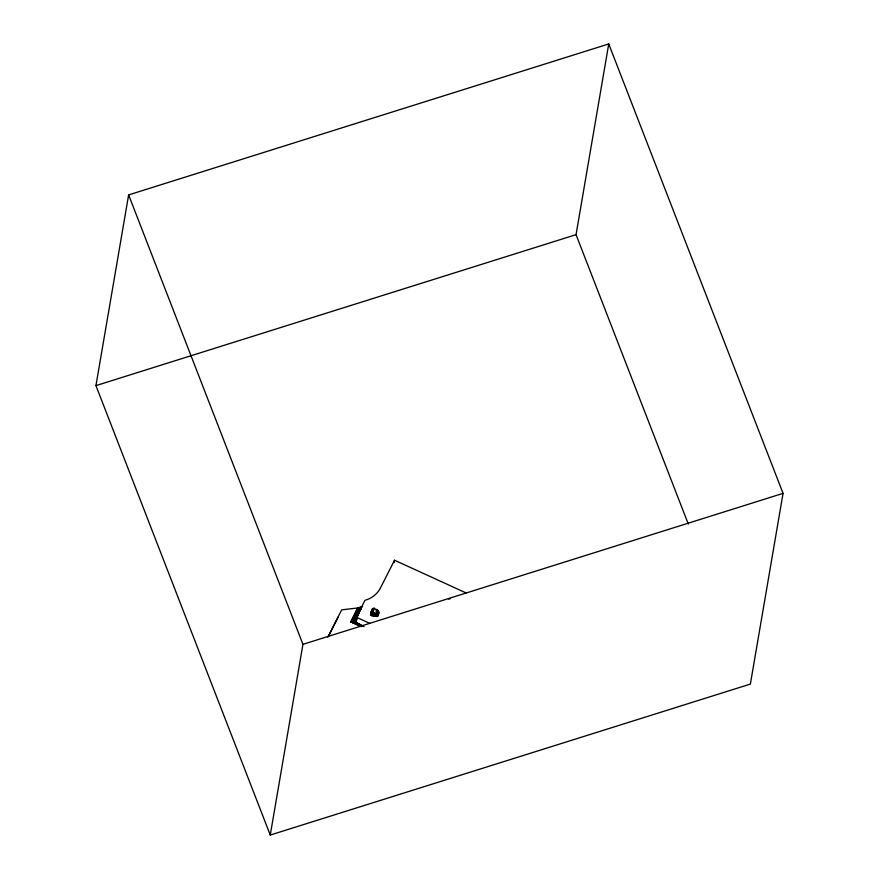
<?xml version="1.0" encoding="UTF-8"?>
<svg xmlns="http://www.w3.org/2000/svg" width="879" height="879" viewBox="0 0 879 879"><rect width="100%" height="100%" fill="white"/><g stroke="black" fill="none" stroke-linecap="round" stroke-linejoin="round"><path stroke-width="1.32" d="M378.816 612.41L378.201 615.97L378.464 611.169L374.025 608.191L372.476 608.675L370.542 614.597M375.816 616.333L376.014 613.74M374.047 616.025L374.256 613.432M372.213 616.025L372.564 612.092M95.943 385.628L128.631 194.918L608.74 43.95L783.057 493.372L750.369 684.082L270.26 835.05L95.943 385.628L576.053 234.66L608.74 43.95M270.26 835.05L302.947 644.34L128.631 194.918M362.598 606.554L357.643 607.971L350.622 621.783L353.666 622.695L355.446 622.288L356.38 617.245L364.994 600.291C371.487 598.533 377.289 594.127 380.365 588.095L394.528 560.22L466.101 592.951M370.542 615.234L371.301 611.004M372.476 608.675L371.663 613.432L373.212 612.949L377.64 615.926L378.464 611.169M373.212 612.949L374.025 608.191M375.74 614.102L376.553 609.345M376.333 614.432L377.146 609.685M376.86 614.861L377.673 610.103M377.3 615.366L378.113 610.608M378.08 615.344L378.695 611.773M394.122 562.593L394.528 560.22M378.816 613.048C378.399 617.816 370.433 616.937 370.949 612.223M376.816 616.695L377.355 614.223M375.102 616.223L375.652 613.685M373.278 616.058L373.872 613.443M371.531 615.707L372.114 613.245M360.588 626.255L352.226 622.387L358.819 607.796L351.435 622.123L357.643 607.971L341.689 609.861L327.812 637.187M360.269 625.991L352.973 622.585L360.016 607.543L352.226 622.387L359.72 607.609M361.104 626.233L353.666 622.695L360.895 607.29L352.973 622.585L360.192 607.499M357.577 616.904L354.786 622.662L361.906 626.211M359.061 612.949L354.281 622.728L360.335 625.661M360.258 610.498L361.456 608.059L353.666 622.695L361.566 607.048L353.666 622.695M356.325 620.178L355.182 622.519L362.181 626.112M356.599 619.124L354.786 622.662L356.577 619.135L355.182 622.519L356.413 620.102M351.435 622.123L358.698 607.818M352.973 622.585L360.709 607.345M356.61 618.124L354.281 622.728L356.654 618.102M355.446 622.288L356.665 619.882L355.446 622.288L362.719 626.134M328.427 636.33L338.371 616.761M302.947 644.34L783.057 493.372M448.729 599.137L450.279 598.654M371.784 612.872L374.476 612.718M356.38 617.245L369.982 623.453M350.622 621.783L361.269 626.628M355.566 621.991L364.016 626.573M576.053 234.66L688.29 524.027"/></g></svg>
